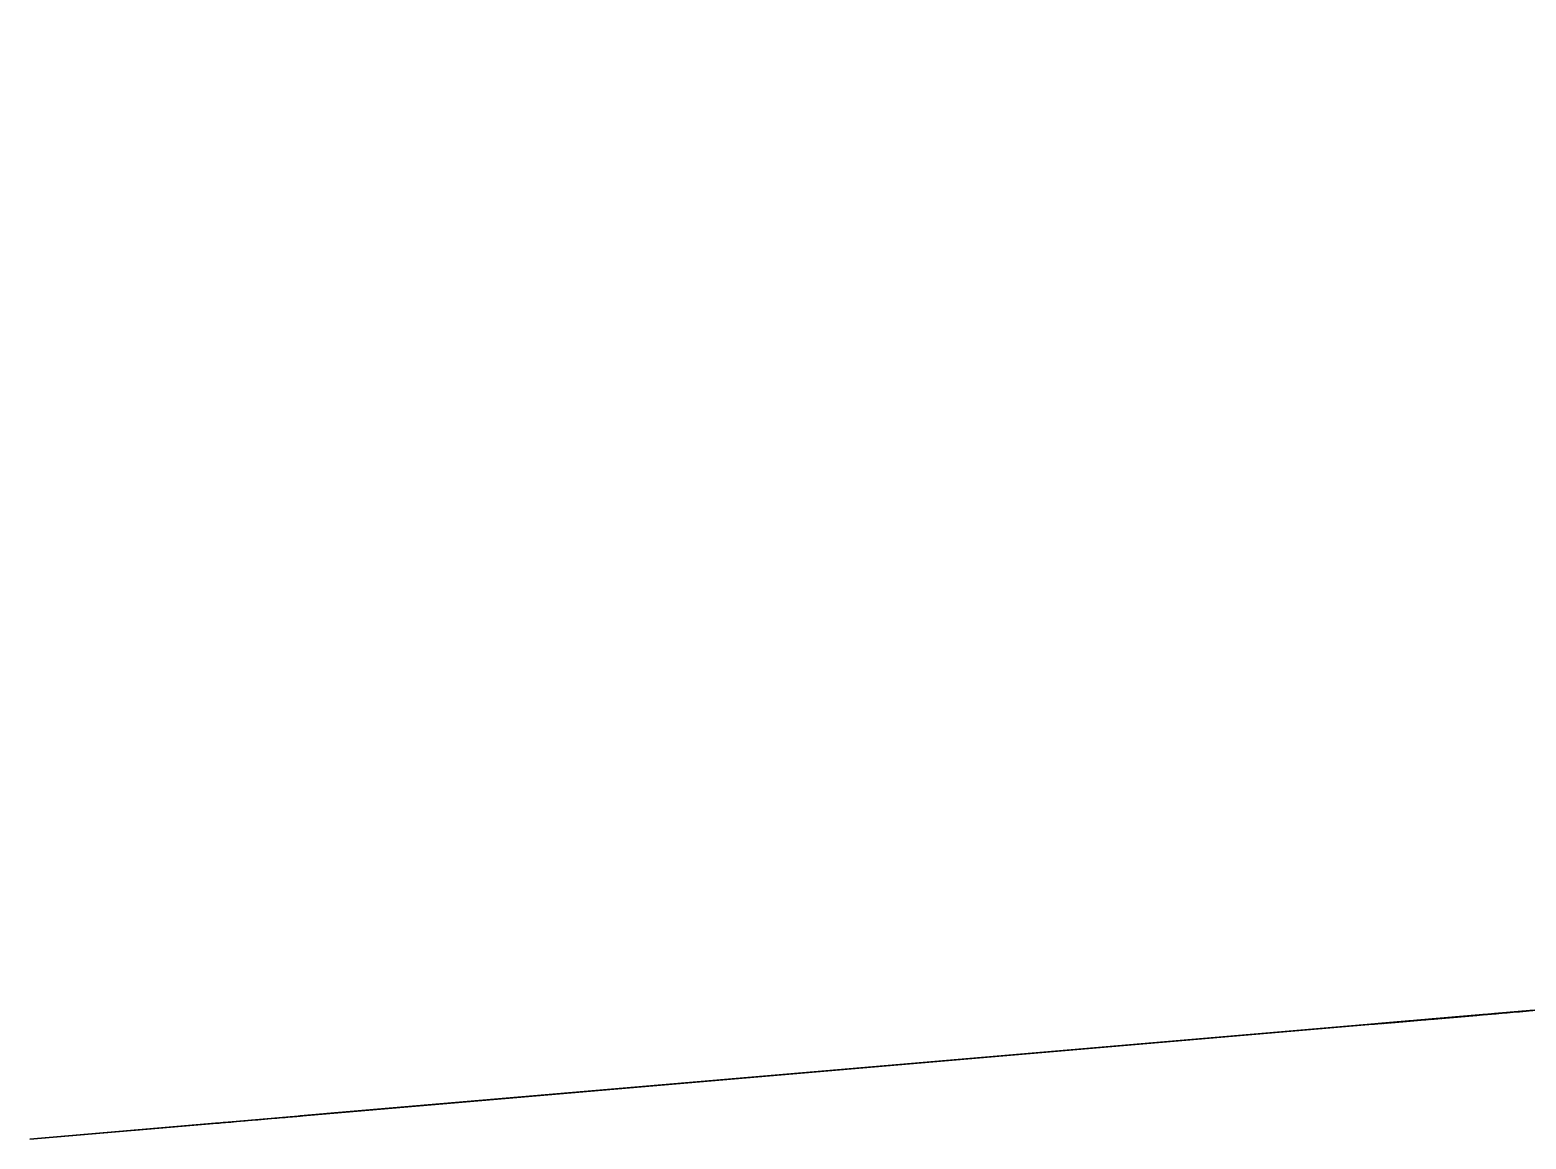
# Model space of a CAD drawing. Header units: millimetres. Extents: x 235072 to 246269, y 20126 to 21085.
# Drawn here: x 235072 to 235985, y 20126 to 20804 of the extents above; entities that cross this region are included whole.
import ezdxf

# ---------------------------------------------------------------- set-up
doc = ezdxf.new("R2010")
doc.units = ezdxf.units.MM
doc.header["$MEASUREMENT"] = 0
doc.linetypes.add('CENTER2', pattern=[1.125, 0.75, -0.125, 0.125, -0.125])
doc.linetypes.add('HIDDEN2', pattern=[0.1875, 0.125, -0.0625])
doc.layers.add('Section 3-0', color=7, linetype='Continuous', true_color=0xe7f0ff)
for name, color, linetype in [('Section 3-A-FLOR', 192, 'Continuous'), ('Section 3-A-FLOR-HRAL', 11, 'Continuous'), ('Section 3-CENTER', 1, 'CENTER2'), ('Section 3-HIDDEN', 7, 'HIDDEN2'), ('Section 3-RE', 5, 'Continuous'), ('Section 3-S-BEAM', 12, 'Continuous')]:
    doc.layers.add(name, color=color, linetype=linetype)

# ---------------------------------------------------------------- blocks, each defined once
blk = doc.blocks.new('*U33')
at = {"layer": 'Section 3-A-FLOR', "color": 0, "linetype": 'ByBlock', "lineweight": -2}
for p, q in [((242788.61, 20787.19, 21999.89), (235071.94, 20126.5, 21999.88)), ((235967.35, 20203.16, 21630.68), (235071.94, 20126.5, 21630.68)), ((235071.94, 20126.5, 21630.68), (235071.94, 20126.5, 21693.98)), ((235071.94, 20126.5, 21999.69), (235071.94, 20126.5, 21999.88))]:
    blk.add_line(p, q, dxfattribs=at)
blk = doc.blocks.new('*U34')
at = {"layer": 'Section 3-A-FLOR', "color": 0, "linetype": 'ByBlock', "lineweight": -2}
for p, q in [((235071.94, 20126.5, 21999.69), (242782.17, 20786.64, 21999.69)), ((242602.73, 20771.27, 21993.99), (235071.94, 20126.5, 21993.98)), ((235967.56, 20203.18, 21700), (242602.73, 20771.27, 21700)), ((235071.94, 20126.5, 21693.98), (235967.56, 20203.18, 21693.98)), ((235967.56, 20203.18, 21693.98), (235967.56, 20203.18, 21700)), ((235071.94, 20126.5, 21993.98), (235071.94, 20126.5, 21999.69)), ((235071.94, 20126.5, 21993.98), (235071.94, 20126.5, 21693.98))]:
    blk.add_line(p, q, dxfattribs=at)
blk = doc.blocks.new('*U35')
at = {"layer": 'Section 3-S-BEAM', "color": 0, "linetype": 'ByBlock', "lineweight": -2}
for p, q in [((235071.94, 20126.5, 24789), (242979.17, 20803.5, 24789)), ((235430.83, 20157.22, 24986.4), (236675.28, 20263.77, 24986.4)), ((235494.59, 20162.68, 24798.6), (236611.51, 20258.31, 24798.6)), ((235494.59, 20162.68, 24996), (236595.29, 20256.92, 24996)), ((235071.94, 20126.5, 24986.4), (235425.81, 20156.8, 24986.4)), ((235071.94, 20126.5, 24798.6), (235362.04, 20151.34, 24798.6)), ((235071.94, 20126.5, 24996), (235362.04, 20151.34, 24996)), ((235071.94, 20126.5, 24789), (235071.94, 20126.5, 24798.6)), ((235071.94, 20126.5, 24798.6), (235071.94, 20126.5, 24986.4)), ((235071.94, 20126.5, 24986.4), (235071.94, 20126.5, 24996))]:
    blk.add_line(p, q, dxfattribs=at)
blk = doc.blocks.new('*U36')
at = {"layer": 'Section 3-A-FLOR-HRAL', "color": 0, "linetype": 'ByBlock', "lineweight": -2}
for p, q in [((235910.47, 20198.29, 25010), (236059.92, 20211.09, 25010)), ((236059.92, 20211.09, 25000), (235910.47, 20198.29, 25000)), ((235959.33, 20202.47, 25985), (235236.96, 20140.63, 25985)), ((235959.33, 20202.47, 25485), (235236.96, 20140.63, 25485)), ((235236.96, 20140.63, 26000), (235959.33, 20202.47, 26000)), ((235236.96, 20140.63, 25970), (235959.33, 20202.47, 25970)), ((235236.96, 20140.63, 25470), (235959.33, 20202.47, 25470)), ((235236.96, 20140.63, 25500), (235959.33, 20202.47, 25500)), ((235970.25, 20203.41, 25010), (235970.25, 20203.41, 25459.04)), ((235970.25, 20203.41, 25510.96), (235970.25, 20203.41, 25959.04)), ((235910.46, 20198.29, 25010), (235910.47, 20198.29, 25010)), ((235910.46, 20198.29, 25000), (235910.46, 20198.29, 25010)), ((235910.47, 20198.29, 25000), (235910.46, 20198.29, 25000)), ((235910.47, 20198.29, 25000), (235910.47, 20198.29, 25010)), ((235136.38, 20132.01, 25010), (235285.83, 20144.81, 25010)), ((235285.83, 20144.81, 25000), (235136.38, 20132.01, 25000)), ((235211.1, 20138.41, 25010), (235211.1, 20138.41, 25459.04)), ((235211.1, 20138.41, 25510.96), (235211.1, 20138.41, 25959.04)), ((235226.05, 20139.69, 25010), (235226.05, 20139.69, 25459.04)), ((235226.05, 20139.69, 25510.96), (235226.05, 20139.69, 25959.04)), ((235285.83, 20144.81, 25010), (235285.83, 20144.81, 25000)), ((235185.24, 20136.2, 25985), (235071.94, 20126.5, 25985)), ((235185.24, 20136.2, 25485), (235071.94, 20126.5, 25485)), ((235071.94, 20126.5, 26000), (235185.24, 20136.2, 26000)), ((235071.94, 20126.5, 25970), (235185.24, 20136.2, 25970)), ((235071.94, 20126.5, 25470), (235185.24, 20136.2, 25470)), ((235071.94, 20126.5, 25500), (235185.24, 20136.2, 25500)), ((235136.37, 20132.01, 25010), (235136.38, 20132.01, 25010)), ((235136.37, 20132.01, 25000), (235136.37, 20132.01, 25010)), ((235136.38, 20132.01, 25000), (235136.37, 20132.01, 25000)), ((235136.38, 20132.01, 25000), (235136.38, 20132.01, 25010)), ((235196.15, 20137.13, 25010), (235196.15, 20137.13, 25459.04)), ((235196.15, 20137.13, 25510.96), (235196.15, 20137.13, 25959.04)), ((235071.94, 20126.5, 26000), (235071.94, 20126.5, 25985)), ((235071.94, 20126.5, 25985), (235071.94, 20126.5, 25970)), ((235071.94, 20126.5, 25485), (235071.94, 20126.5, 25470)), ((235071.94, 20126.5, 25500), (235071.94, 20126.5, 25485))]:
    blk.add_line(p, q, dxfattribs=at)
at = {"layer": 'Section 3-A-FLOR-HRAL', "color": 0, "linetype": 'ByBlock', "lineweight": -2, "extrusion": (-0.085306, 0.996355, 1.58297e-29)}
blk.add_arc((-236848.56, 25985), 29.98, 30.0226, 90, dxfattribs=at)
at = {"layer": 'Section 3-A-FLOR-HRAL', "color": 0, "linetype": 'ByBlock', "lineweight": -2, "extrusion": (-0.085306, 0.996355, -2.25137e-29)}
for centre in [(-236848.56, 25485), (-236848.56, 25985)]:
    blk.add_arc(centre, 29.98, 300.0226, 329.9774, dxfattribs=at)
at = {"layer": 'Section 3-A-FLOR-HRAL', "color": 0, "linetype": 'ByBlock', "lineweight": -2, "extrusion": (-0.085306, 0.996355, -7.30775e-30)}
blk.add_arc((-236848.56, 25485), 29.98, 30.0226, 59.9774, dxfattribs=at)
at = {"layer": 'Section 3-A-FLOR-HRAL', "color": 0, "linetype": 'ByBlock', "lineweight": -2, "extrusion": (-0.085306, 0.996355, -2.06398e-29)}
blk.add_arc((-236071.64, 25985), 29.98, 30.0226, 90, dxfattribs=at)
at = {"layer": 'Section 3-A-FLOR-HRAL', "color": 0, "linetype": 'ByBlock', "lineweight": -2, "extrusion": (-0.085306, 0.996355, 4.01423e-30)}
blk.add_arc((-236071.64, 25985), 29.98, 90, 149.9774, dxfattribs=at)
at = {"layer": 'Section 3-A-FLOR-HRAL', "color": 0, "linetype": 'ByBlock', "lineweight": -2, "extrusion": (-0.085306, 0.996355, -5.12221e-29)}
blk.add_arc((-236071.64, 25485), 29.98, 120.0226, 149.9774, dxfattribs=at)
at = {"layer": 'Section 3-A-FLOR-HRAL', "color": 0, "linetype": 'ByBlock', "lineweight": -2, "extrusion": (-0.085306, 0.996355, -2.68867e-29)}
for centre in [(-236071.64, 25485), (-236071.64, 25985)]:
    blk.add_arc(centre, 29.98, 210.0226, 239.9774, dxfattribs=at)
at = {"layer": 'Section 3-A-FLOR-HRAL', "color": 0, "linetype": 'ByBlock', "lineweight": -2, "extrusion": (-0.085306, 0.996355, -8.82546e-30)}
for centre in [(-236071.64, 25485), (-236071.64, 25985)]:
    blk.add_arc(centre, 29.98, 300.0226, 329.9774, dxfattribs=at)
at = {"layer": 'Section 3-A-FLOR-HRAL', "color": 0, "linetype": 'ByBlock', "lineweight": -2, "extrusion": (-0.085306, 0.996355, 5.75541e-29)}
blk.add_arc((-236071.64, 25485), 29.98, 30.0226, 59.9774, dxfattribs=at)
at = {"layer": 'Section 3-A-FLOR-HRAL', "color": 0, "linetype": 'ByBlock', "lineweight": -2, "extrusion": (-0.085306, 0.996355, -5.712e-29)}
blk.add_ellipse((235211.1, 20138.41, 25485), major_axis=(0, 0, 29.98), ratio=0.000067, start_param=0.523993, end_param=2.617599, dxfattribs=at)
at = {"layer": 'Section 3-A-FLOR-HRAL', "color": 0, "linetype": 'ByBlock', "lineweight": -2, "extrusion": (-0.085306, 0.996355, 1.3581e-28)}
blk.add_ellipse((235211.1, 20138.41, 25985), major_axis=(0, 0, 29.98), ratio=0.000067, start_param=0, end_param=2.617599, dxfattribs=at)
blk = doc.blocks.new('*U37')
at = {"layer": 'Section 3-0', "color": 0, "linetype": 'ByBlock', "lineweight": -2}
for p, q in [((236249.49, 20227.32, 22087.94), (235253.14, 20142.01, 22087.94)), ((235253.14, 20142.01, 23087.94), (236228.11, 20225.49, 23087.94)), ((236249.49, 20227.32, 22087.94), (236249.49, 20227.32, 22821.17)), ((235253.14, 20142.01, 22087.94), (235253.14, 20142.01, 23087.94))]:
    blk.add_line(p, q, dxfattribs=at)
blk = doc.blocks.new('*U38')
at = {"layer": 'Section 3-S-BEAM', "color": 0, "linetype": 'ByBlock', "lineweight": -2}
for p, q in [((235494.59, 20162.68, 24996), (235362.08, 20151.34, 24996)), ((235362.08, 20151.34, 24794.4), (235494.59, 20162.68, 24794.4)), ((235362.08, 20151.34, 24989), (235425.84, 20156.8, 24989)), ((235425.84, 20156.8, 24801.4), (235362.08, 20151.34, 24801.4)), ((235425.84, 20156.8, 24989), (235425.84, 20156.8, 24801.4)), ((235494.59, 20162.68, 24801.4), (235430.83, 20157.22, 24801.4)), ((235430.83, 20157.22, 24989), (235494.59, 20162.68, 24989)), ((235430.83, 20157.22, 24801.4), (235430.83, 20157.22, 24989)), ((235494.59, 20162.68, 24794.4), (235494.59, 20162.68, 24801.4)), ((235494.59, 20162.68, 24989), (235494.59, 20162.68, 24996)), ((235362.03, 20151.34, 24801.4), (235362.08, 20151.34, 24801.4)), ((235362.04, 20151.34, 24996), (235362.08, 20151.34, 24996)), ((235362.04, 20151.34, 24794.4), (235362.08, 20151.34, 24794.4)), ((235362.04, 20151.34, 24989), (235362.08, 20151.34, 24989)), ((235362.08, 20151.34, 24996), (235362.08, 20151.34, 24989)), ((235362.08, 20151.34, 24801.4), (235362.08, 20151.34, 24794.4))]:
    blk.add_line(p, q, dxfattribs=at)
blk = doc.blocks.new('*U39')
at = {"layer": 'Section 3-HIDDEN'}
for p, q in [((235961.93, 20202.7, 22851.33), (235923.97, 20199.45, 22851.33)), ((235967.55, 20203.18, 22881.5), (235924.05, 20199.45, 22881.5)), ((235967.55, 20203.18, 22884.24), (235980.91, 20204.32, 22884.24)), ((235967.55, 20203.18, 22884.24), (235967.55, 20203.18, 22825.75)), ((235980.91, 20204.32, 22823.01), (235980.91, 20204.32, 22884.24))]:
    blk.add_line(p, q, dxfattribs=at)
at = {"layer": 'Section 3-HIDDEN', "extrusion": (0.085306, -0.996355, 0)}
blk.add_arc((236787.11, 22851.33), 32.9, 293.55646, 154.2539, dxfattribs=at)
at = {"layer": 'Section 3-HIDDEN'}
for points, knots in [([(235894.36, 20196.91, 22846.46), (235894.25, 20196.9, 22847.12), (235894.17, 20196.9, 22847.78), (235894.01, 20196.88, 22849.43), (235893.97, 20196.88, 22850.4), (235893.97, 20196.88, 22851.33), (235893.97, 20196.88, 22852.26), (235894.01, 20196.88, 22853.24), (235894.2, 20196.9, 22855.22), (235894.35, 20196.91, 22856.22), (235894.74, 20196.94, 22858.21), (235894.99, 20196.97, 22859.2), (235895.57, 20197.02, 22861.1), (235895.9, 20197.04, 22862.01), (235896.61, 20197.1, 22863.73), (235897.02, 20197.14, 22864.61), (235897.95, 20197.22, 22866.37), (235898.47, 20197.26, 22867.24), (235899.59, 20197.36, 22868.93), (235900.2, 20197.41, 22869.75), (235901.46, 20197.52, 22871.28), (235902.11, 20197.58, 22872), (235903.43, 20197.69, 22873.32), (235904.14, 20197.75, 22873.97), (235905.67, 20197.88, 22875.24), (235906.49, 20197.95, 22875.85), (235908.17, 20198.09, 22876.97), (235909.04, 20198.17, 22877.49), (235910.79, 20198.32, 22878.43), (235911.67, 20198.39, 22878.84), (235913.39, 20198.54, 22879.55), (235914.3, 20198.62, 22879.89), (235916.2, 20198.78, 22880.47), (235917.18, 20198.87, 22880.72), (235919.17, 20199.04, 22881.11), (235920.17, 20199.12, 22881.26), (235922.15, 20199.29, 22881.45), (235923.12, 20199.37, 22881.5), (235924.98, 20199.53, 22881.5), (235925.95, 20199.62, 22881.45), (235927.93, 20199.79, 22881.26), (235928.94, 20199.87, 22881.11), (235930.93, 20200.04, 22880.72), (235931.91, 20200.13, 22880.47), (235933.81, 20200.29, 22879.88), (235934.73, 20200.37, 22879.55), (235936.45, 20200.52, 22878.84), (235937.33, 20200.59, 22878.42), (235939.09, 20200.74, 22877.49), (235939.96, 20200.82, 22876.97), (235941.65, 20200.96, 22875.84), (235942.47, 20201.03, 22875.23), (235944.01, 20201.16, 22873.96), (235944.73, 20201.22, 22873.3), (235946.05, 20201.34, 22871.98), (235946.71, 20201.39, 22871.26), (235947.98, 20201.5, 22869.72), (235948.59, 20201.55, 22868.91), (235949.72, 20201.65, 22867.22), (235950.24, 20201.7, 22866.34), (235951.18, 20201.78, 22864.58), (235951.59, 20201.81, 22863.7), (235952.31, 20201.87, 22861.98), (235952.64, 20201.9, 22861.07), (235953.22, 20201.95, 22859.17), (235953.47, 20201.97, 22858.19), (235953.87, 20202.01, 22856.21), (235954.02, 20202.02, 22855.21), (235954.21, 20202.04, 22853.23), (235954.25, 20202.04, 22852.26), (235954.25, 20202.04, 22851.33)], [174.272129, 174.272129, 174.272129, 174.272129, 176.121052, 176.121052, 178.912089, 178.912089, 178.912089, 181.703125, 181.703125, 184.494162, 184.494162, 187.285198, 187.285198, 190.076235, 190.076235, 192.868182, 192.868182, 195.660129, 195.660129, 198.452076, 198.452076, 201.244024, 201.244024, 204.037717, 204.037717, 206.831411, 206.831411, 209.625104, 209.625104, 212.418798, 212.418798, 215.215816, 215.215816, 218.012835, 218.012835, 220.809853, 220.809853, 223.606871, 223.606871, 226.407086, 226.407086, 229.207301, 229.207301, 232.007516, 232.007516, 234.807731, 234.807731, 237.612322, 237.612322, 240.416913, 240.416913, 243.221505, 243.221505, 246.026096, 246.026096, 248.827336, 248.827336, 251.628577, 251.628577, 254.429817, 254.429817, 257.231058, 257.231058, 260.015326, 260.015326, 262.799595, 262.799595, 265.583864, 265.583864, 268.368133, 268.368133, 268.368133, 268.368133]), ([(235954.25, 20202.04, 22851.33), (235954.25, 20202.04, 22850.4), (235954.21, 20202.04, 22849.43), (235954.02, 20202.02, 22847.46), (235953.87, 20202.01, 22846.46), (235953.47, 20201.97, 22844.47), (235953.22, 20201.95, 22843.49), (235952.64, 20201.9, 22841.6), (235952.31, 20201.87, 22840.68), (235951.59, 20201.81, 22838.97), (235951.18, 20201.78, 22838.08), (235950.24, 20201.7, 22836.32), (235949.72, 20201.65, 22835.45), (235948.59, 20201.55, 22833.76), (235947.98, 20201.5, 22832.94), (235946.71, 20201.39, 22831.41), (235946.05, 20201.34, 22830.68), (235944.73, 20201.22, 22829.37), (235944.01, 20201.16, 22828.71), (235942.47, 20201.03, 22827.44), (235941.65, 20200.96, 22826.83), (235939.96, 20200.82, 22825.7), (235939.09, 20200.74, 22825.18), (235937.33, 20200.59, 22824.24), (235936.45, 20200.52, 22823.83), (235934.73, 20200.37, 22823.11), (235933.81, 20200.29, 22822.78), (235931.91, 20200.13, 22822.2), (235930.93, 20200.04, 22821.95), (235928.94, 20199.87, 22821.55), (235927.93, 20199.79, 22821.41), (235925.95, 20199.62, 22821.21), (235924.98, 20199.53, 22821.17), (235924.05, 20199.45, 22821.17)], [89.456044, 89.456044, 89.456044, 89.456044, 92.240313, 92.240313, 95.024582, 95.024582, 97.808851, 97.808851, 100.593119, 100.593119, 103.39436, 103.39436, 106.1956, 106.1956, 108.996841, 108.996841, 111.798081, 111.798081, 114.602672, 114.602672, 117.407264, 117.407264, 120.211855, 120.211855, 123.016446, 123.016446, 125.816661, 125.816661, 128.616876, 128.616876, 131.417091, 131.417091, 134.217306, 134.217306, 134.217306, 134.217306])]:
    blk.add_open_spline(points, degree=3, knots=knots, dxfattribs=at)
at = {"layer": 'Section 3-RE', "color": 0, "linetype": 'ByBlock', "lineweight": -2}
for p, q in [((235924.05, 20199.45, 22821.17), (235967.55, 20203.18, 22821.17)), ((235967.55, 20203.18, 22818.43), (235980.91, 20204.32, 22818.43)), ((235967.55, 20203.18, 22825.75), (235967.55, 20203.18, 22818.43)), ((235980.91, 20204.32, 22818.43), (235980.91, 20204.32, 22823.01))]:
    blk.add_line(p, q, dxfattribs=at)
at = {"layer": 'Section 3-RE', "color": 0, "linetype": 'ByBlock', "lineweight": -2, "extrusion": (0.085306, -0.996355, 0)}
for start, end in [(154.2539, 270), (270, 293.55646)]:
    blk.add_arc((236787.11, 22851.33), 32.9, start, end, dxfattribs=at)
at = {"layer": 'Section 3-RE', "color": 0, "linetype": 'ByBlock', "lineweight": -2}
blk.add_open_spline([(235924.05, 20199.45, 22821.17), (235923.12, 20199.37, 22821.17), (235922.15, 20199.29, 22821.21), (235920.17, 20199.12, 22821.41), (235919.17, 20199.04, 22821.55), (235917.18, 20198.87, 22821.95), (235916.2, 20198.78, 22822.2), (235914.3, 20198.62, 22822.78), (235913.39, 20198.54, 22823.11), (235911.67, 20198.39, 22823.83), (235910.79, 20198.32, 22824.24), (235909.04, 20198.17, 22825.17), (235908.17, 20198.09, 22825.69), (235906.49, 20197.95, 22826.82), (235905.67, 20197.88, 22827.43), (235904.14, 20197.75, 22828.69), (235903.43, 20197.69, 22829.35), (235902.11, 20197.58, 22830.67), (235901.46, 20197.52, 22831.39), (235900.2, 20197.41, 22832.92), (235899.59, 20197.36, 22833.74), (235898.47, 20197.26, 22835.42), (235897.95, 20197.22, 22836.3), (235897.02, 20197.14, 22838.05), (235896.61, 20197.1, 22838.93), (235895.9, 20197.04, 22840.65), (235895.57, 20197.02, 22841.57), (235894.99, 20196.97, 22843.47), (235894.74, 20196.94, 22844.46), (235894.48, 20196.92, 22845.79), (235894.42, 20196.92, 22846.12), (235894.36, 20196.91, 22846.46)], degree=3, knots=[134.217306, 134.217306, 134.217306, 134.217306, 137.014324, 137.014324, 139.811342, 139.811342, 142.608361, 142.608361, 145.405379, 145.405379, 148.199073, 148.199073, 150.992766, 150.992766, 153.78646, 153.78646, 156.580153, 156.580153, 159.372101, 159.372101, 162.164048, 162.164048, 164.955995, 164.955995, 167.747942, 167.747942, 170.538979, 170.538979, 173.330015, 173.330015, 174.272129, 174.272129, 174.272129, 174.272129], dxfattribs=at)
blk = doc.blocks.new('*U40')
at = {"layer": 'Section 3-HIDDEN'}
for p, q in [((235925.91, 20199.61, 22855.91), (235923.01, 20199.37, 22855.91)), ((235923.01, 20199.37, 22886.08), (235925.76, 20199.6, 22886.08)), ((235923.01, 20199.37, 22825.75), (235925.76, 20199.6, 22825.75))]:
    blk.add_line(p, q, dxfattribs=at)
at = {"layer": 'Section 3-HIDDEN', "extrusion": (0.085306, -0.996355, 9.72209e-31)}
blk.add_ellipse((235923.01, 20199.37, 22855.91), major_axis=(0, 0, 30.16), ratio=0.999972, start_param=-1.570796, end_param=4.712389, dxfattribs=at)
at = {"layer": 'Section 3-HIDDEN', "extrusion": (-0.085306, 0.996355, -9.72209e-31)}
blk.add_ellipse((235925.76, 20199.6, 22855.91), major_axis=(0, 0, 30.16), ratio=0.999972, start_param=-1.570796, end_param=4.712389, dxfattribs=at)
blk = doc.blocks.new('*U41')
at = {"layer": 'Section 3-CENTER'}
for p in [(235964.15, 20202.89, 22855.91), (235925.91, 20199.61, 22855.91)]:
    blk.add_line(p, (235926.19, 20199.64, 22855.91), dxfattribs=at)
at = {"layer": 'Section 3-HIDDEN', "extrusion": (-0.085306, 0.996355, 4.1523e-31)}
blk.add_ellipse((235925.76, 20199.6, 22855.91), major_axis=(0, 0, 32.9), ratio=0.999972, start_param=0, end_param=3.141593, dxfattribs=at)
at = {"layer": 'Section 3-HIDDEN', "extrusion": (0.085306, -0.996355, -1.61008e-31)}
blk.add_ellipse((235925.86, 20199.61, 22855.91), major_axis=(0, 0, 32.9), ratio=0.999972, start_param=3.552731, end_param=5.872047, dxfattribs=at)
at = {"layer": 'Section 3-HIDDEN', "extrusion": (0.085306, -0.996355, -8.00262e-30)}
blk.add_ellipse((235969.77, 20203.37, 22855.91), major_axis=(0, 0, 32.9), ratio=0.007483, start_param=0.411138, end_param=2.730455, dxfattribs=at)
at = {"layer": 'Section 3-HIDDEN', "extrusion": (-0.085306, 0.996355, 7.55581e-30)}
blk.add_ellipse((235983.13, 20204.51, 22855.91), major_axis=(0, 0, 32.9), ratio=0.007483, start_param=3.141593, end_param=6.283185, dxfattribs=at)
at = {"layer": 'Section 3-HIDDEN'}
for points, knots in [([(235956.15, 20202.2, 22855.91), (235956.15, 20202.2, 22854.99), (235956.1, 20202.2, 22854.01), (235955.91, 20202.18, 22852.04), (235955.76, 20202.17, 22851.04), (235955.37, 20202.14, 22849.05), (235955.12, 20202.11, 22848.07), (235954.53, 20202.06, 22846.18), (235954.2, 20202.04, 22845.26), (235953.49, 20201.97, 22843.55), (235953.07, 20201.94, 22842.66), (235952.13, 20201.86, 22840.9), (235951.61, 20201.81, 22840.03), (235950.48, 20201.72, 22838.34), (235949.87, 20201.66, 22837.52), (235948.6, 20201.56, 22835.99), (235947.94, 20201.5, 22835.27), (235946.62, 20201.39, 22833.95), (235945.9, 20201.33, 22833.29), (235944.36, 20201.19, 22832.02), (235943.55, 20201.12, 22831.41), (235941.86, 20200.98, 22830.28), (235940.98, 20200.9, 22829.76), (235939.22, 20200.75, 22828.82), (235938.34, 20200.68, 22828.41), (235936.62, 20200.53, 22827.69), (235935.7, 20200.45, 22827.36), (235933.8, 20200.29, 22826.78), (235932.82, 20200.2, 22826.53), (235930.83, 20200.03, 22826.13), (235929.82, 20199.95, 22825.99), (235927.85, 20199.78, 22825.79), (235926.87, 20199.7, 22825.75), (235925.94, 20199.62, 22825.75)], [89.456044, 89.456044, 89.456044, 89.456044, 92.240313, 92.240313, 95.024582, 95.024582, 97.808851, 97.808851, 100.593119, 100.593119, 103.39436, 103.39436, 106.1956, 106.1956, 108.996841, 108.996841, 111.798081, 111.798081, 114.602672, 114.602672, 117.407264, 117.407264, 120.211855, 120.211855, 123.016446, 123.016446, 125.816661, 125.816661, 128.616876, 128.616876, 131.417091, 131.417091, 134.217306, 134.217306, 134.217306, 134.217306]), ([(235925.94, 20199.62, 22886.08), (235926.87, 20199.7, 22886.08), (235927.85, 20199.78, 22886.03), (235929.82, 20199.95, 22885.84), (235930.83, 20200.03, 22885.69), (235932.82, 20200.2, 22885.3), (235933.8, 20200.29, 22885.05), (235935.7, 20200.45, 22884.47), (235936.62, 20200.53, 22884.13), (235938.34, 20200.68, 22883.42), (235939.22, 20200.75, 22883.01), (235940.98, 20200.9, 22882.07), (235941.86, 20200.98, 22881.55), (235943.55, 20201.12, 22880.42), (235944.36, 20201.19, 22879.81), (235945.9, 20201.33, 22878.54), (235946.62, 20201.39, 22877.88), (235947.94, 20201.5, 22876.56), (235948.6, 20201.56, 22875.84), (235949.87, 20201.66, 22874.3), (235950.48, 20201.72, 22873.49), (235951.61, 20201.81, 22871.8), (235952.13, 20201.86, 22870.92), (235953.07, 20201.94, 22869.17), (235953.49, 20201.97, 22868.28), (235954.2, 20202.04, 22866.56), (235954.53, 20202.06, 22865.65), (235955.12, 20202.11, 22863.75), (235955.37, 20202.14, 22862.77), (235955.76, 20202.17, 22860.79), (235955.91, 20202.18, 22859.79), (235956.1, 20202.2, 22857.81), (235956.15, 20202.2, 22856.84), (235956.15, 20202.2, 22855.91)], [223.606871, 223.606871, 223.606871, 223.606871, 226.407086, 226.407086, 229.207301, 229.207301, 232.007516, 232.007516, 234.807731, 234.807731, 237.612322, 237.612322, 240.416913, 240.416913, 243.221505, 243.221505, 246.026096, 246.026096, 248.827336, 248.827336, 251.628577, 251.628577, 254.429817, 254.429817, 257.231058, 257.231058, 260.015326, 260.015326, 262.799595, 262.799595, 265.583864, 265.583864, 268.368133, 268.368133, 268.368133, 268.368133]), ([(235969.54, 20203.35, 22855.91), (235969.54, 20203.35, 22856.84), (235969.54, 20203.35, 22857.81), (235969.54, 20203.35, 22859.79), (235969.54, 20203.35, 22860.79), (235969.55, 20203.35, 22862.77), (235969.55, 20203.35, 22863.75), (235969.55, 20203.35, 22865.65), (235969.56, 20203.35, 22866.56), (235969.56, 20203.35, 22868.28), (235969.57, 20203.35, 22869.17), (235969.57, 20203.35, 22870.92), (235969.58, 20203.35, 22871.8), (235969.58, 20203.35, 22873.49), (235969.59, 20203.35, 22874.3), (235969.6, 20203.35, 22875.84), (235969.6, 20203.35, 22876.56), (235969.61, 20203.36, 22877.88), (235969.62, 20203.36, 22878.54), (235969.63, 20203.36, 22879.81), (235969.64, 20203.36, 22880.42), (235969.65, 20203.36, 22881.55), (235969.66, 20203.36, 22882.07), (235969.67, 20203.36, 22883.01), (235969.68, 20203.36, 22883.42), (235969.69, 20203.36, 22884.13), (235969.69, 20203.36, 22884.47), (235969.71, 20203.36, 22885.05), (235969.72, 20203.36, 22885.3), (235969.73, 20203.37, 22885.69), (235969.74, 20203.37, 22885.84), (235969.75, 20203.37, 22886.03), (235969.76, 20203.37, 22886.08), (235969.77, 20203.37, 22886.08)], [89.456044, 89.456044, 89.456044, 89.456044, 92.240313, 92.240313, 95.024582, 95.024582, 97.808851, 97.808851, 100.593119, 100.593119, 103.39436, 103.39436, 106.1956, 106.1956, 108.996841, 108.996841, 111.798081, 111.798081, 114.602672, 114.602672, 117.407264, 117.407264, 120.211855, 120.211855, 123.016446, 123.016446, 125.816661, 125.816661, 128.616876, 128.616876, 131.417091, 131.417091, 134.217306, 134.217306, 134.217306, 134.217306]), ([(235969.77, 20203.37, 22825.75), (235969.76, 20203.37, 22825.75), (235969.75, 20203.37, 22825.79), (235969.74, 20203.37, 22825.99), (235969.73, 20203.37, 22826.13), (235969.72, 20203.36, 22826.53), (235969.71, 20203.36, 22826.78), (235969.69, 20203.36, 22827.36), (235969.69, 20203.36, 22827.69), (235969.68, 20203.36, 22828.41), (235969.67, 20203.36, 22828.82), (235969.66, 20203.36, 22829.76), (235969.65, 20203.36, 22830.28), (235969.64, 20203.36, 22831.41), (235969.63, 20203.36, 22832.02), (235969.62, 20203.36, 22833.29), (235969.61, 20203.36, 22833.95), (235969.6, 20203.35, 22835.27), (235969.6, 20203.35, 22835.99), (235969.59, 20203.35, 22837.52), (235969.58, 20203.35, 22838.34), (235969.58, 20203.35, 22840.03), (235969.57, 20203.35, 22840.9), (235969.57, 20203.35, 22842.66), (235969.56, 20203.35, 22843.55), (235969.56, 20203.35, 22845.26), (235969.55, 20203.35, 22846.18), (235969.55, 20203.35, 22848.07), (235969.55, 20203.35, 22849.05), (235969.54, 20203.35, 22851.04), (235969.54, 20203.35, 22852.04), (235969.54, 20203.35, 22854.01), (235969.54, 20203.35, 22854.99), (235969.54, 20203.35, 22855.91)], [223.606871, 223.606871, 223.606871, 223.606871, 226.407086, 226.407086, 229.207301, 229.207301, 232.007516, 232.007516, 234.807731, 234.807731, 237.612322, 237.612322, 240.416913, 240.416913, 243.221505, 243.221505, 246.026096, 246.026096, 248.827336, 248.827336, 251.628577, 251.628577, 254.429817, 254.429817, 257.231058, 257.231058, 260.015326, 260.015326, 262.799595, 262.799595, 265.583864, 265.583864, 268.368133, 268.368133, 268.368133, 268.368133])]:
    blk.add_open_spline(points, degree=3, knots=knots, dxfattribs=at)
at = {"layer": 'Section 3-RE', "color": 0, "linetype": 'ByBlock', "lineweight": -2}
for p, q in [((235925.94, 20199.62, 22825.75), (235969.77, 20203.37, 22825.75)), ((235969.77, 20203.37, 22886.08), (235925.94, 20199.62, 22886.08)), ((235969.77, 20203.37, 22888.82), (235983.13, 20204.51, 22888.82)), ((235969.77, 20203.37, 22823.01), (235983.13, 20204.51, 22823.01)), ((235925.86, 20199.61, 22823.01), (235925.76, 20199.6, 22823.01)), ((235925.86, 20199.61, 22888.82), (235925.76, 20199.6, 22888.82))]:
    blk.add_line(p, q, dxfattribs=at)
at = {"layer": 'Section 3-RE', "color": 0, "linetype": 'ByBlock', "lineweight": -2, "extrusion": (0.085306, -0.996355, -7.55581e-30)}
blk.add_ellipse((235969.77, 20203.37, 22855.91), major_axis=(0, 0, 32.9), ratio=0.007483, start_param=3.141593, end_param=6.694323, dxfattribs=at)
at = {"layer": 'Section 3-RE', "color": 0, "linetype": 'ByBlock', "lineweight": -2, "extrusion": (0.085306, -0.996355, -8.95172e-31)}
blk.add_ellipse((235969.77, 20203.37, 22855.91), major_axis=(0, 0, 32.9), ratio=0.007483, start_param=2.730455, end_param=3.141593, dxfattribs=at)
at = {"layer": 'Section 3-RE', "color": 0, "linetype": 'ByBlock', "lineweight": -2, "extrusion": (-0.085306, 0.996355, 7.55581e-30)}
blk.add_ellipse((235983.13, 20204.51, 22855.91), major_axis=(0, 0, 32.9), ratio=0.007483, start_param=0, end_param=3.141593, dxfattribs=at)
at = {"layer": 'Section 3-RE', "color": 0, "linetype": 'ByBlock', "lineweight": -2, "extrusion": (0.085306, -0.996355, 1.26341e-31)}
blk.add_ellipse((235925.86, 20199.61, 22855.91), major_axis=(0, 0, 32.9), ratio=0.999972, start_param=-0.411138, end_param=3.141593, dxfattribs=at)
at = {"layer": 'Section 3-RE', "color": 0, "linetype": 'ByBlock', "lineweight": -2, "extrusion": (-0.085306, 0.996355, -8.65128e-31)}
blk.add_ellipse((235925.76, 20199.6, 22855.91), major_axis=(0, 0, 32.9), ratio=0.999972, start_param=3.141593, end_param=6.283185, dxfattribs=at)
at = {"layer": 'Section 3-RE', "color": 0, "linetype": 'ByBlock', "lineweight": -2, "extrusion": (0.085306, -0.996355, -2.51141e-31)}
blk.add_ellipse((235925.86, 20199.61, 22855.91), major_axis=(0, 0, 32.9), ratio=0.999972, start_param=3.141593, end_param=3.552731, dxfattribs=at)
at = {"layer": 'Section 3-RE', "color": 0, "linetype": 'ByBlock', "lineweight": -2}
for points in [[(235969.77, 20203.37, 22886.08), (235969.77, 20203.37, 22886.08), (235969.78, 20203.37, 22886.03), (235969.8, 20203.37, 22885.84), (235969.8, 20203.37, 22885.69), (235969.82, 20203.37, 22885.3), (235969.83, 20203.37, 22885.05), (235969.84, 20203.37, 22884.47), (235969.85, 20203.38, 22884.13), (235969.86, 20203.38, 22883.42), (235969.87, 20203.38, 22883.01), (235969.88, 20203.38, 22882.07), (235969.89, 20203.38, 22881.55), (235969.9, 20203.38, 22880.43), (235969.91, 20203.38, 22879.82), (235969.92, 20203.38, 22878.55), (235969.92, 20203.38, 22877.9), (235969.93, 20203.38, 22876.58), (235969.94, 20203.38, 22875.86), (235969.95, 20203.38, 22874.33), (235969.95, 20203.38, 22873.51), (235969.96, 20203.38, 22871.82), (235969.96, 20203.39, 22870.95), (235969.97, 20203.39, 22869.2), (235969.97, 20203.39, 22868.31), (235969.98, 20203.39, 22866.59), (235969.98, 20203.39, 22865.68), (235969.99, 20203.39, 22863.78), (235969.99, 20203.39, 22862.79), (235969.99, 20203.39, 22860.8), (235969.99, 20203.39, 22859.8), (235969.99, 20203.39, 22857.82), (235969.99, 20203.39, 22856.84), (235969.99, 20203.39, 22855.91), (235969.99, 20203.39, 22854.98), (235969.99, 20203.39, 22854.01), (235969.99, 20203.39, 22852.03), (235969.99, 20203.39, 22851.03), (235969.99, 20203.39, 22849.04), (235969.99, 20203.39, 22848.05), (235969.98, 20203.39, 22846.15), (235969.98, 20203.39, 22845.23), (235969.97, 20203.39, 22843.51), (235969.97, 20203.39, 22842.63), (235969.96, 20203.39, 22840.88), (235969.96, 20203.38, 22840), (235969.95, 20203.38, 22838.32), (235969.95, 20203.38, 22837.5), (235969.94, 20203.38, 22835.97), (235969.93, 20203.38, 22835.25), (235969.92, 20203.38, 22833.93), (235969.92, 20203.38, 22833.27), (235969.91, 20203.38, 22832.01), (235969.9, 20203.38, 22831.4), (235969.89, 20203.38, 22830.27), (235969.88, 20203.38, 22829.75), (235969.87, 20203.38, 22828.82), (235969.86, 20203.38, 22828.41), (235969.85, 20203.38, 22827.69), (235969.84, 20203.37, 22827.36), (235969.83, 20203.37, 22826.78), (235969.82, 20203.37, 22826.53), (235969.8, 20203.37, 22826.13), (235969.8, 20203.37, 22825.99), (235969.78, 20203.37, 22825.79), (235969.77, 20203.37, 22825.75), (235969.77, 20203.37, 22825.75)], [(235925.94, 20199.62, 22825.75), (235925.01, 20199.54, 22825.75), (235924.04, 20199.45, 22825.79), (235922.07, 20199.28, 22825.99), (235921.06, 20199.2, 22826.13), (235919.08, 20199.03, 22826.53), (235918.09, 20198.94, 22826.78), (235916.19, 20198.78, 22827.36), (235915.28, 20198.7, 22827.69), (235913.56, 20198.56, 22828.41), (235912.68, 20198.48, 22828.82), (235910.93, 20198.33, 22829.75), (235910.06, 20198.26, 22830.27), (235908.38, 20198.11, 22831.4), (235907.57, 20198.04, 22832.01), (235906.04, 20197.91, 22833.27), (235905.32, 20197.85, 22833.93), (235904.01, 20197.74, 22835.25), (235903.35, 20197.68, 22835.97), (235902.09, 20197.57, 22837.5), (235901.49, 20197.52, 22838.32), (235900.36, 20197.43, 22840), (235899.85, 20197.38, 22840.88), (235898.91, 20197.3, 22842.63), (235898.5, 20197.27, 22843.51), (235897.79, 20197.21, 22845.23), (235897.46, 20197.18, 22846.15), (235896.88, 20197.13, 22848.05), (235896.64, 20197.11, 22849.04), (235896.24, 20197.07, 22851.03), (235896.09, 20197.06, 22852.03), (235895.9, 20197.04, 22854.01), (235895.86, 20197.04, 22854.98), (235895.86, 20197.04, 22855.91), (235895.86, 20197.04, 22856.84), (235895.9, 20197.04, 22857.82), (235896.09, 20197.06, 22859.8), (235896.24, 20197.07, 22860.8), (235896.64, 20197.11, 22862.79), (235896.88, 20197.13, 22863.78), (235897.46, 20197.18, 22865.68), (235897.79, 20197.21, 22866.59), (235898.5, 20197.27, 22868.31), (235898.91, 20197.3, 22869.2), (235899.85, 20197.38, 22870.95), (235900.36, 20197.43, 22871.82), (235901.49, 20197.52, 22873.51), (235902.09, 20197.57, 22874.33), (235903.35, 20197.68, 22875.86), (235904.01, 20197.74, 22876.58), (235905.32, 20197.85, 22877.9), (235906.04, 20197.91, 22878.55), (235907.57, 20198.04, 22879.82), (235908.38, 20198.11, 22880.43), (235910.06, 20198.26, 22881.55), (235910.93, 20198.33, 22882.07), (235912.68, 20198.48, 22883.01), (235913.56, 20198.56, 22883.42), (235915.28, 20198.7, 22884.13), (235916.19, 20198.78, 22884.47), (235918.09, 20198.94, 22885.05), (235919.08, 20199.03, 22885.3), (235921.06, 20199.2, 22885.69), (235922.07, 20199.28, 22885.84), (235924.04, 20199.45, 22886.03), (235925.01, 20199.54, 22886.08), (235925.94, 20199.62, 22886.08)]]:
    blk.add_open_spline(points, degree=3, knots=[134.217306, 134.217306, 134.217306, 134.217306, 137.014324, 137.014324, 139.811342, 139.811342, 142.608361, 142.608361, 145.405379, 145.405379, 148.199073, 148.199073, 150.992766, 150.992766, 153.78646, 153.78646, 156.580153, 156.580153, 159.372101, 159.372101, 162.164048, 162.164048, 164.955995, 164.955995, 167.747942, 167.747942, 170.538979, 170.538979, 173.330015, 173.330015, 176.121052, 176.121052, 178.912089, 178.912089, 178.912089, 181.703125, 181.703125, 184.494162, 184.494162, 187.285198, 187.285198, 190.076235, 190.076235, 192.868182, 192.868182, 195.660129, 195.660129, 198.452076, 198.452076, 201.244024, 201.244024, 204.037717, 204.037717, 206.831411, 206.831411, 209.625104, 209.625104, 212.418798, 212.418798, 215.215816, 215.215816, 218.012835, 218.012835, 220.809853, 220.809853, 223.606871, 223.606871, 223.606871, 223.606871], dxfattribs=at)
blk = doc.blocks.new('*U42')
at = {"layer": 'Section 3-HIDDEN', "extrusion": (-0.085306, 0.996355, 3.39496e-31)}
blk.add_circle((-236787.11, 22851.33), 30.16, dxfattribs=at)
blk = doc.blocks.new('*U43')
at = {"layer": 'Section 3-A-FLOR', "color": 0, "linetype": 'ByBlock', "lineweight": -2}
for p, q in [((242792.59, 20787.53, 21700), (235967.56, 20203.18, 21700)), ((242792.59, 20787.53, 21625), (235967.56, 20203.18, 21625)), ((235967.56, 20203.18, 21625), (235967.35, 20203.16, 21625)), ((235967.35, 20203.16, 21672.37), (235967.35, 20203.16, 21625)), ((235967.56, 20203.18, 21700), (235967.56, 20203.18, 21625))]:
    blk.add_line(p, q, dxfattribs=at)
blk = doc.blocks.new('*U44')
at = {"layer": 'Section 3-CENTER'}
blk.add_line((236320.51, 20233.4, 22851.33), (236301.37, 20231.76, 22851.33), dxfattribs=at)
at = {"layer": 'Section 3-HIDDEN'}
for p, q in [((236301.37, 20231.76, 22851.33), (235961.93, 20202.7, 22851.33)), ((235980.91, 20204.32, 22881.5), (236301.26, 20231.75, 22881.5)), ((236339.49, 20235.02, 22851.33), (236320.51, 20233.4, 22851.33))]:
    blk.add_line(p, q, dxfattribs=at)
at = {"layer": 'Section 3-RE', "color": 0, "linetype": 'ByBlock', "lineweight": -2}
for p, q in [((235980.91, 20204.32, 22821.17), (236320.51, 20233.4, 22821.17)), ((236301.26, 20231.75, 22881.5), (236320.51, 20233.4, 22881.5))]:
    blk.add_line(p, q, dxfattribs=at)
blk = doc.blocks.new('*U45')
at = {"layer": 'Section 3-CENTER'}
for p, q in [((236320.13, 20233.37, 22855.91), (236272.57, 20229.29, 22855.91)), ((236201.23, 20223.19, 22855.91), (235983.37, 20204.53, 22855.91))]:
    blk.add_line(p, q, dxfattribs=at)
at = {"layer": 'Section 3-HIDDEN'}
for p, q in [((236201.23, 20223.19, 22886.08), (236286.46, 20230.48, 22886.08)), ((236272.57, 20229.29, 22855.91), (236201.23, 20223.19, 22855.91)), ((236201.23, 20223.19, 22825.75), (236214.68, 20224.34, 22825.75)), ((235983.37, 20204.53, 22855.91), (235964.15, 20202.89, 22855.91)), ((235983.13, 20204.51, 22886.08), (235983.23, 20204.52, 22886.08)), ((235983.13, 20204.51, 22825.75), (235983.23, 20204.52, 22825.75))]:
    blk.add_line(p, q, dxfattribs=at)
at = {"layer": 'Section 3-HIDDEN', "extrusion": (0.085306, -0.996355, 6.94592e-28)}
blk.add_ellipse((236301.15, 20231.74, 22855.91), major_axis=(0, 0, 30.16), ratio=0.007483, start_param=0, end_param=3.141593, dxfattribs=at)
at = {"layer": 'Section 3-HIDDEN', "extrusion": (-0.085306, 0.996355, 0)}
blk.add_ellipse((235983.13, 20204.51, 22855.91), major_axis=(0, 0, 30.16), ratio=0.007483, start_param=-1.570796, end_param=4.712389, dxfattribs=at)
at = {"layer": 'Section 3-RE', "color": 0, "linetype": 'ByBlock', "lineweight": -2}
for p, q in [((236214.68, 20224.34, 22825.75), (236301.15, 20231.74, 22825.75)), ((236286.46, 20230.48, 22886.08), (236301.15, 20231.74, 22886.08)), ((235983.23, 20204.52, 22886.08), (236201.23, 20223.19, 22886.08)), ((235983.23, 20204.52, 22825.75), (236201.23, 20223.19, 22825.75))]:
    blk.add_line(p, q, dxfattribs=at)
at = {"layer": 'Section 3-RE', "color": 0, "linetype": 'ByBlock', "lineweight": -2, "extrusion": (0.085306, -0.996355, 2.60324e-28)}
blk.add_ellipse((236301.15, 20231.74, 22855.91), major_axis=(0, 0, 30.16), ratio=0.007483, start_param=3.141593, end_param=6.283185, dxfattribs=at)

msp = doc.modelspace()

# ---------------------------------------------------------------- block references
at = {"layer": 'Section 3-0'}
msp.add_blockref('*U37', (0, 0), dxfattribs=at)
at = {"layer": 'Section 3-A-FLOR'}
for name in ['*U33', '*U34', '*U43']:
    msp.add_blockref(name, (0, 0), dxfattribs=at)
at = {"layer": 'Section 3-A-FLOR-HRAL'}
msp.add_blockref('*U36', (0, 0), dxfattribs=at)
at = {"layer": 'Section 3-RE'}
for name in ['*U44', '*U45', '*U39', '*U41', '*U40', '*U42']:
    msp.add_blockref(name, (0, 0), dxfattribs=at)
at = {"layer": 'Section 3-S-BEAM'}
for name in ['*U35', '*U38']:
    msp.add_blockref(name, (0, 0), dxfattribs=at)

doc.saveas('drawing.dxf')
